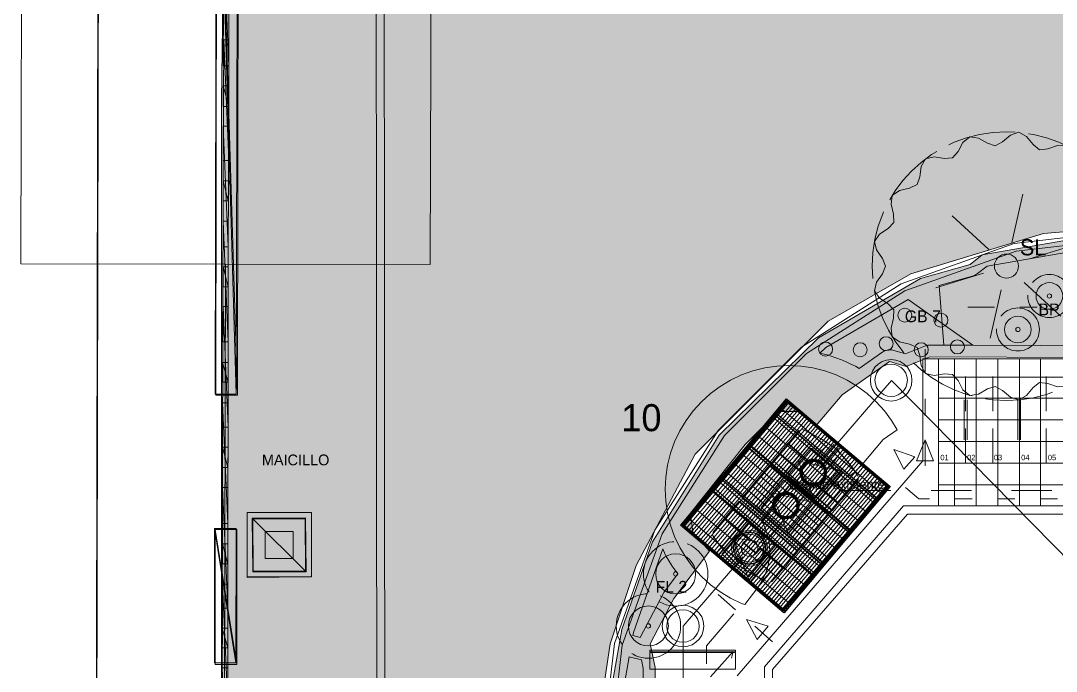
# Model space of a CAD drawing. Header units: metres. Extents: x 1 to 213, y 1 to 147.
# Drawn here: x 48.26 to 67.53, y 102.01 to 114.11 of the extents above; entities that cross this region are included whole.
import ezdxf

# ---------------------------------------------------------------- set-up
doc = ezdxf.new("R2010")
doc.units = ezdxf.units.M
doc.linetypes.add('DASHED', pattern=[1.524, 1.27, -0.254])
doc.layers.get('0').update_dxf_attribs({"lineweight": 0, "plot": 0})
for name, color, linetype, lineweight, plot in [('00-BASE-ARQUITECTURA', 8, 'Continuous', 0, False), ('00-BASE-MAICILLO-EXISTENTE', 33, 'Continuous', 0, False), ('00-BASE-TEXTO', 8, 'Continuous', 0, False), ('PJ-ARBOLES', 94, 'Continuous', 0, False), ('PJ-ARBUSTOS', 82, 'Continuous', 0, False), ('PJ-COPA-ADULTA', 8, 'DASHED', 0, False), ('PJ-CUBRESUELOS', 150, 'Continuous', 0, False), ('PJ-ETIQUETAS', 7, 'Continuous', 0, False), ('PJ-GRAVILLA', 42, 'Continuous', 0, False), ('PJ-LIMITE-JARDIN', 7, 'Continuous', 0, False), ('PJ-MASAS', 92, 'Continuous', 0, False), ('PJ-MASAS-RELLENO', 92, 'Continuous', 0, False), ('PJ-PROTEGIDO', 30, 'DASHED', 0, False), ('PJ-RIEGO-SECTORES', 5, 'Continuous', 0, False)]:
    doc.layers.add(name, color=color, linetype=linetype, lineweight=lineweight, plot=plot)

# ---------------------------------------------------------------- blocks, each defined once
blk = doc.blocks.new('PJ_SL')
for p, q in [((0.1, 0.439), (0.305, 1.341)), ((-0.33, 0.306), (-1.009, 0.934)), ((0.43, 0.133), (1.314, 0.406)), ((-0.43, -0.133), (-1.314, -0.406)), ((0.33, -0.306), (1.009, -0.934)), ((-0.1, -0.439), (-0.305, -1.341))]:
    blk.add_line(p, q)
blk.add_lwpolyline([(2.5, 0), (2.433, 0.15), (2.295, 0.284), (2.212, 0.413), (2.243, 0.564), (2.323, 0.739), (2.331, 0.903), (2.214, 1.019), (2.037, 1.094), (1.913, 1.184), (1.887, 1.336), (1.899, 1.528), (1.848, 1.684), (1.697, 1.75), (1.505, 1.756), (1.356, 1.796), (1.277, 1.928), (1.219, 2.111), (1.114, 2.238), (0.95, 2.245), (0.769, 2.181), (0.616, 2.164), (0.495, 2.259), (0.374, 2.409), (0.231, 2.489), (0.075, 2.436), (-0.071, 2.311), (-0.208, 2.24), (-0.355, 2.285), (-0.521, 2.381), (-0.684, 2.405), (-0.81, 2.299), (-0.901, 2.13), (-1.003, 2.014), (-1.156, 2.003), (-1.346, 2.032), (-1.507, 1.995), (-1.586, 1.851), (-1.61, 1.66), (-1.663, 1.516), (-1.802, 1.45), (-1.989, 1.408), (-2.126, 1.316), (-2.147, 1.153), (-2.101, 0.967), (-2.098, 0.813), (-2.204, 0.701), (-2.364, 0.595), (-2.457, 0.459), (-2.419, 0.3), (-2.308, 0.142), (-2.25, 0), (-2.308, -0.142), (-2.419, -0.3), (-2.457, -0.459), (-2.364, -0.595), (-2.204, -0.701), (-2.098, -0.813), (-2.101, -0.967), (-2.147, -1.153), (-2.126, -1.316), (-1.989, -1.408), (-1.802, -1.45), (-1.663, -1.516), (-1.61, -1.66), (-1.586, -1.851), (-1.507, -1.995), (-1.346, -2.032), (-1.156, -2.003), (-1.003, -2.014), (-0.901, -2.13), (-0.81, -2.299), (-0.684, -2.405), (-0.521, -2.381), (-0.355, -2.285), (-0.208, -2.24), (-0.071, -2.311), (0.075, -2.436), (0.231, -2.489), (0.374, -2.409), (0.495, -2.259), (0.616, -2.164), (0.769, -2.181), (0.95, -2.245), (1.114, -2.238), (1.219, -2.111), (1.277, -1.928), (1.356, -1.796), (1.505, -1.756), (1.697, -1.75), (1.848, -1.684), (1.899, -1.528), (1.887, -1.336), (1.913, -1.184), (2.037, -1.094), (2.214, -1.019), (2.331, -0.903), (2.323, -0.739), (2.243, -0.564), (2.212, -0.413), (2.295, -0.284), (2.433, -0.15), (2.5, 0)], close=True)
blk.add_circle((0, 0), 0.225)
for tag, p, height in [('CODIGO', (0.15, 0.15), 0.2), ('ESPECIE', (0.15, -0.1), 0.15), ('ZONA', (0.15, -0.3), 0.15)]:
    blk.add_attdef(tag, p, '', height=height)
blk = doc.blocks.new('PJ_FL')
for radius in [0.372, 0.04]:
    blk.add_circle((0, 0), radius)
for tag, p, height in [('CODIGO', (0.15, 0.15), 0.2), ('ESPECIE', (0.15, -0.1), 0.15), ('ZONA', (0.15, -0.3), 0.15)]:
    blk.add_attdef(tag, p, '', height=height)
blk = doc.blocks.new('PJ_GB')
blk.add_circle((0, 0), 0.13)
for tag, p, height in [('CODIGO', (0.15, 0.15), 0.2), ('ESPECIE', (0.15, -0.1), 0.15), ('ZONA', (0.15, -0.3), 0.15)]:
    blk.add_attdef(tag, p, '', height=height)
blk = doc.blocks.new('PJ_BP')
for radius in [0.248, 0.04]:
    blk.add_circle((0, 0), radius)
for tag, p, height in [('CODIGO', (0.15, 0.15), 0.2), ('ESPECIE', (0.15, -0.1), 0.15), ('ZONA', (0.15, -0.3), 0.15)]:
    blk.add_attdef(tag, p, '', height=height)

msp = doc.modelspace()

# ---------------------------------------------------------------- hatches: boundary and pattern name
at = {"layer": '00-BASE-MAICILLO-EXISTENTE'}
h = msp.add_hatch(dxfattribs=at)
h.set_pattern_fill('AR-SAND', scale=0.02)
h.paths.add_polyline_path([(52.211, 142.478), (53.049, 142.346), (60.193, 142.434), (60.59, 142.302), (66.719, 142.39), (76.156, 142.258), (76.2, 140.273), (75.935, 139.876), (74.216, 138.862), (73.466, 139.7), (73.157, 139.788), (72.628, 139.7), (71.217, 138.862), (70.776, 139.524), (70.247, 139.832), (69.718, 139.7), (68.351, 138.862), (67.91, 139.524), (67.381, 139.832), (66.763, 139.656), (65.484, 138.862), (65.264, 138.95), (64.691, 139.788), (64.161, 139.788), (63.765, 139.568), (62.618, 138.862), (62.265, 138.421), (62.309, 134.893), (62.706, 134.32), (80.301, 134.32), (82.109, 134.188), (82.506, 134.32), (82.77, 134.673), (82.462, 135.511), (82.594, 135.687), (85.152, 135.643), (86.034, 133.438), (86.519, 132.733), (87.577, 130.175), (98.469, 106.627), (96.705, 105.789), (96.308, 105.745), (95.956, 105.436), (93.31, 104.202), (92.913, 104.554), (92.781, 105.04), (91.943, 106.274), (90.708, 107.641), (89.032, 108.92), (87.489, 109.67), (87.709, 109.714), (87.974, 110.067), (87.974, 110.419), (87.621, 110.816), (87.092, 110.816), (86.827, 110.596), (86.739, 110.155), (86.96, 109.758), (86.651, 109.934), (84.578, 110.287), (71.746, 110.199), (69.894, 110.375), (67.292, 110.155), (64.823, 109.405), (63.279, 108.523), (60.81, 106.054), (59.708, 103.981), (59.223, 102.526), (59.002, 101.027), (59.002, 98.69), (58.87, 98.513), (52.123, 98.425), (51.991, 98.778), (51.991, 112.624), (52.123, 122.37), (52.079, 142.213), (52.211, 142.478)])
at = {"layer": 'PJ-GRAVILLA'}
h = msp.add_hatch(dxfattribs=at)
h.set_pattern_fill('GRAVEL', scale=0.03)
h.paths.add_polyline_path([(68.439, 110.155), (75.318, 110.155), (75.362, 107.906), (75.186, 107.818), (65.176, 107.862), (64.735, 107.685), (64.426, 107.774), (63.544, 107.156), (63.059, 106.583), (62.75, 106.848), (62.353, 106.848), (61.736, 106.23), (60.722, 104.951), (60.766, 104.599), (61.075, 104.246), (60.413, 103.364), (59.972, 102.526), (60.06, 102.085), (59.972, 90.576), (60.413, 89.165), (59.575, 89.076), (59.355, 89.253), (59.267, 89.87), (59.134, 90.046), (59.134, 101.027), (59.443, 102.791), (60.016, 104.422), (61.251, 106.407), (63.103, 108.215), (64.999, 109.317), (65.925, 109.582), (66.146, 109.758), (68.439, 110.155)])
at = {"layer": 'PJ-MASAS-RELLENO'}
for points in [[(65.986, 109.37), (66.006, 109.377), (66.026, 109.386), (66.045, 109.397), (66.063, 109.41), (66.239, 109.551), (68.458, 109.935), (68.898, 109.935), (69.047, 108.065), (65.435, 108.081), (65.346, 109.187), (65.986, 109.37)], [(64.773, 108.931), (65.977, 108.078), (65.177, 108.082), (65.155, 108.081), (65.135, 108.078), (65.114, 108.073), (65.094, 108.066), (64.723, 107.918), (64.486, 107.985), (64.465, 107.99), (64.444, 107.993), (64.422, 107.994), (64.4, 107.992), (64.379, 107.988), (64.358, 107.983), (64.338, 107.975), (64.318, 107.965), (64.3, 107.954), (63.858, 107.644), (63.788, 107.686), (63.762, 107.7), (63.558, 107.796), (63.531, 107.807), (63.319, 107.883), (63.291, 107.892), (63.129, 107.932), (63.237, 108.038), (64.773, 108.931)], [(60.227, 103.481), (60.218, 103.466), (59.786, 102.644), (59.647, 102.677), (59.657, 102.735), (60.203, 104.289), (60.25, 104.188), (60.264, 104.162), (60.38, 103.968), (60.397, 103.943), (60.484, 103.825), (60.237, 103.496), (60.227, 103.481)], [(59.84, 102.064), (59.812, 98.4), (59.354, 98.4), (59.354, 101.008), (59.577, 102.283), (59.808, 102.227), (59.84, 102.064)]]:
    msp.add_hatch(color=7, dxfattribs=at).paths.add_polyline_path(points)

# ---------------------------------------------------------------- linework, layer by layer
at = {"layer": '00-BASE-ARQUITECTURA'}
for points in [[(49.548, 44.672), (49.749, 142.176)], [(49.558, 44.651), (49.759, 142.145)], [(54.892, 90.382), (54.86, 134.387), (62.322, 134.387), (62.311, 138.663)], [(55.04, 90.382), (55.009, 134.239), (62.48, 134.239), (62.459, 138.578)], [(51.876, 107.167), (52.268, 107.167), (51.897, 119.666), (51.876, 107.167)], [(51.887, 107.146), (52.289, 107.146), (51.908, 119.645), (51.887, 107.146)], [(52.268, 107.167), (51.897, 119.666), (52.299, 119.666), (52.268, 107.167)], [(52.289, 107.146), (51.908, 119.645), (52.31, 119.645), (52.289, 107.146)], [(52.088, 117.2), (55.898, 117.2), (55.876, 109.58), (48.256, 109.59), (48.278, 117.21), (52.088, 117.2)], [(52.035, 115.517), (52.13, 113.273), (52.024, 113.273), (52.035, 115.517)], [(52.13, 115.517), (52.035, 115.517), (52.13, 113.273), (52.13, 115.517)], [(52.024, 111.517), (52.13, 111.517), (52.035, 113.76), (52.024, 111.517)], [(52.13, 111.517), (52.035, 113.76), (52.13, 113.76), (52.13, 111.517)], [(52.13, 112.903), (52.024, 112.903), (52.13, 112.522), (52.13, 112.903)], [(52.024, 112.903), (52.13, 112.522), (52.024, 112.522), (52.024, 112.903)], [(52.13, 112.152), (52.024, 112.152), (52.119, 109.908), (52.13, 112.152)], [(52.024, 112.152), (52.119, 109.908), (52.024, 109.908), (52.024, 112.152)], [(52.024, 110.765), (52.119, 110.765), (52.024, 111.136), (52.024, 110.765)], [(52.119, 110.765), (52.024, 111.136), (52.13, 111.136), (52.119, 110.765)], [(52.014, 108.14), (52.119, 108.14), (52.024, 110.384), (52.014, 108.14)], [(52.119, 108.14), (52.024, 110.384), (52.119, 110.384), (52.119, 108.14)], [(69.037, 110.236), (66.745, 109.972), (64.641, 109.22), (62.785, 108.04), (61.237, 106.492), (60.057, 104.636), (59.305, 102.532), (59.041, 100.24)], [(69.037, 110.088), (66.779, 109.828), (64.706, 109.087), (62.878, 107.924), (61.352, 106.399), (60.19, 104.571), (59.449, 102.498), (59.189, 100.24)], [(65.338, 105.886), (65.338, 107.823), (75.339, 107.823), (75.339, 110.088), (83.954, 110.088)], [(52.066, 109.58), (51.982, 71.48), (51.929, 46.27), (51.918, 46.27)], [(52.119, 109.537), (52.024, 109.537), (52.119, 109.167), (52.119, 109.537)], [(52.024, 109.537), (52.119, 109.167), (52.024, 109.167), (52.024, 109.537)], [(52.024, 108.797), (52.119, 106.553), (52.014, 106.553), (52.024, 108.797)], [(52.119, 108.797), (52.024, 108.797), (52.119, 106.553), (52.119, 108.797)], [(66.375, 108.786), (65.878, 108.786)], [(67.169, 108.786), (66.851, 108.786)], [(65.084, 108.003), (65.084, 107.558)], [(52.014, 107.389), (52.119, 107.389), (52.014, 107.759), (52.014, 107.389)], [(52.119, 107.389), (52.014, 107.759), (52.119, 107.759), (52.119, 107.389)], [(61.591, 101.928), (65.042, 105.929), (65.042, 107.823), (69.836, 107.823), (81.837, 107.823), (89.775, 107.823), (92.876, 103.992)], [(64.841, 107.426), (64.83, 107.515), (64.801, 107.596), (64.756, 107.668), (64.696, 107.727), (64.624, 107.773), (64.543, 107.802), (64.454, 107.812), (64.366, 107.802), (64.284, 107.773), (64.213, 107.727), (64.153, 107.668), (64.107, 107.596), (64.078, 107.515), (64.068, 107.426), (64.078, 107.337), (64.107, 107.256), (64.153, 107.184), (64.213, 107.125), (64.284, 107.079), (64.366, 107.05), (64.454, 107.04), (64.543, 107.05), (64.624, 107.079), (64.696, 107.125), (64.756, 107.184), (64.801, 107.256), (64.83, 107.337), (64.841, 107.426)], [(64.756, 107.426), (64.748, 107.495), (64.725, 107.559), (64.69, 107.615), (64.643, 107.661), (64.587, 107.697), (64.523, 107.72), (64.454, 107.728), (64.385, 107.72), (64.322, 107.697), (64.266, 107.661), (64.219, 107.615), (64.183, 107.559), (64.161, 107.495), (64.153, 107.426), (64.161, 107.357), (64.183, 107.293), (64.219, 107.237), (64.266, 107.191), (64.322, 107.155), (64.385, 107.132), (64.454, 107.124), (64.523, 107.132), (64.587, 107.155), (64.643, 107.191), (64.69, 107.237), (64.725, 107.293), (64.748, 107.357), (64.756, 107.426)], [(65.634, 105.092), (65.634, 107.823)], [(66.036, 105.092), (66.036, 107.823)], [(66.439, 105.092), (66.439, 107.823)], [(66.841, 105.092), (66.841, 107.823)], [(67.232, 105.092), (67.232, 107.823)], [(64.46, 107.421), (63.264, 106.034)], [(71.593, 100.171), (64.46, 107.421)], [(65.338, 106.849), (65.338, 107.484)], [(90.442, 107.484), (65.338, 107.484)], [(65.835, 106.849), (65.835, 107.495)], [(66.343, 106.849), (66.343, 107.495)], [(66.841, 106.849), (66.841, 107.495)], [(67.338, 106.849), (67.338, 107.495)], [(52.014, 104.764), (52.109, 104.764), (52.014, 107.008), (52.014, 104.764)], [(52.109, 104.764), (52.014, 107.008), (52.119, 107.008), (52.109, 104.764)], [(60.597, 104.701), (62.555, 107.019)], [(60.639, 104.669), (62.597, 106.976)], [(65.084, 107.082), (65.084, 106.765)], [(90.442, 107.093), (65.338, 107.093)], [(65.814, 107.061), (65.814, 106.32)], [(65.867, 106.32), (65.867, 107.061)], [(66.809, 107.061), (66.809, 106.32)], [(66.862, 106.32), (66.862, 107.061)], [(60.681, 104.627), (62.639, 106.945)], [(60.724, 104.595), (62.682, 106.902)], [(60.766, 104.563), (62.724, 106.87)], [(60.808, 104.521), (62.766, 106.839)], [(60.851, 104.489), (62.809, 106.796)], [(60.893, 104.447), (62.851, 106.765)], [(64.29, 105.304), (62.396, 106.913)], [(60.935, 104.415), (62.893, 106.722)], [(60.978, 104.383), (62.936, 106.691)], [(61.02, 104.341), (62.978, 106.659)], [(61.062, 104.309), (63.02, 106.616)], [(61.105, 104.278), (63.063, 106.585)], [(64.004, 104.965), (62.099, 106.574)], [(64.142, 105.135), (62.248, 106.743)], [(90.442, 106.691), (65.338, 106.691)], [(61.147, 104.235), (63.105, 106.553)], [(61.189, 104.203), (63.147, 106.511)], [(61.232, 104.161), (63.19, 106.479)], [(61.274, 104.129), (63.232, 106.437)], [(61.316, 104.098), (63.274, 106.405)], [(61.359, 104.055), (63.317, 106.373)], [(63.856, 104.796), (61.962, 106.405)], [(63.179, 106.13), (62.967, 105.876), (62.533, 106.246), (62.745, 106.5)], [(63.352, 106.204), (63.276, 106.255), (63.2, 106.303), (63.121, 106.35), (63.042, 106.395), (62.962, 106.438), (62.88, 106.478), (62.797, 106.516)], [(63.399, 106.17), (63.317, 106.227), (63.234, 106.282), (63.15, 106.334), (63.064, 106.383), (62.976, 106.43), (62.887, 106.474), (62.797, 106.516)], [(65.338, 105.886), (65.338, 106.532)], [(65.835, 105.886), (65.835, 106.532)], [(66.343, 105.886), (66.343, 106.532)], [(66.841, 105.886), (66.841, 106.532)], [(67.338, 105.886), (67.338, 106.532)], [(52.119, 106.183), (52.014, 106.183), (52.109, 105.802), (52.119, 106.183)], [(52.014, 106.183), (52.109, 105.802), (52.014, 105.802), (52.014, 106.183)], [(61.401, 104.024), (63.359, 106.331)], [(61.443, 103.981), (63.401, 106.299)], [(61.486, 103.949), (63.444, 106.257)], [(61.528, 103.918), (63.486, 106.225)], [(61.57, 103.875), (63.528, 106.193)], [(63.719, 104.627), (61.814, 106.235)], [(63.846, 105.579), (63.634, 105.325), (63.475, 105.145), (63.359, 104.997), (62.258, 105.929), (62.375, 106.066), (62.533, 106.257)], [(62.533, 106.257), (62.967, 105.886), (63.179, 106.14)], [(63.253, 106.214), (62.967, 105.876)], [(62.967, 105.886), (62.967, 105.886), (63.253, 106.214)], [(63.063, 105.854), (63.391, 106.235)], [(65.084, 106.32), (64.925, 105.929), (65.243, 105.929), (65.084, 106.32)], [(65.084, 106.288), (65.084, 105.833)], [(90.442, 106.288), (65.338, 106.288)], [(61.613, 103.844), (63.571, 106.151)], [(61.666, 103.812), (63.613, 106.119)], [(63.571, 104.457), (61.676, 106.056)], [(61.708, 103.77), (63.655, 106.077)], [(61.75, 103.738), (63.698, 106.045)], [(61.793, 103.695), (63.74, 106.013)], [(62.015, 105.643), (62.449, 105.272), (62.819, 105.706), (62.385, 106.066), (62.258, 105.929), (62.205, 105.854), (62.015, 105.643)], [(62.819, 105.706), (62.819, 105.706), (62.375, 106.066)], [(63.147, 105.791), (63.475, 106.172)], [(63.19, 105.696), (63.475, 106.024)], [(63.2, 105.696), (63.475, 106.024)], [(63.843, 105.64), (63.787, 105.722), (63.729, 105.802), (63.668, 105.881), (63.605, 105.957), (63.539, 106.032), (63.472, 106.105), (63.402, 106.175)], [(63.843, 105.64), (63.791, 105.716), (63.738, 105.79), (63.682, 105.863), (63.624, 105.935), (63.564, 106.004), (63.502, 106.072), (63.439, 106.139)], [(64.502, 106.14), (64.692, 105.77), (64.893, 106.003), (64.502, 106.14)], [(63.433, 104.288), (61.528, 105.886)], [(62.777, 104.32), (62.957, 104.532), (63.115, 104.711), (63.295, 104.934), (62.195, 105.854), (62.015, 105.643), (61.867, 105.463), (61.676, 105.241), (62.777, 104.32)], [(61.835, 103.664), (63.782, 105.971)], [(61.877, 103.632), (63.825, 105.939)], [(61.92, 103.59), (63.867, 105.907)], [(61.962, 103.558), (63.909, 105.865)], [(62.004, 103.516), (63.952, 105.833)], [(62.205, 105.854), (63.295, 104.934)], [(62.258, 105.929), (63.359, 105.008), (63.295, 104.934), (63.115, 104.711), (62.671, 105.082), (63.041, 105.516), (63.475, 105.145), (63.359, 105.008)], [(63.041, 105.177), (62.724, 105.929), (63.528, 105.738)], [(62.844, 105.522), (62.892, 105.49), (62.944, 105.47), (62.998, 105.463), (63.052, 105.468), (63.104, 105.484), (63.152, 105.512), (63.194, 105.551), (63.226, 105.599), (63.246, 105.651), (63.253, 105.705), (63.248, 105.759), (63.232, 105.812), (63.204, 105.86), (63.165, 105.902), (63.117, 105.933), (63.065, 105.953), (63.011, 105.96), (62.956, 105.956), (62.904, 105.939), (62.856, 105.911), (62.814, 105.872), (62.783, 105.824), (62.763, 105.772), (62.756, 105.718), (62.76, 105.664), (62.777, 105.611), (62.804, 105.563), (62.844, 105.522)], [(62.844, 105.522), (62.892, 105.49), (62.944, 105.47), (62.998, 105.463), (63.052, 105.468), (63.104, 105.484), (63.152, 105.512), (63.194, 105.551), (63.226, 105.599), (63.246, 105.651), (63.253, 105.705), (63.248, 105.759), (63.232, 105.812), (63.204, 105.86), (63.165, 105.902), (63.117, 105.933), (63.065, 105.953), (63.011, 105.96), (62.956, 105.956), (62.904, 105.939), (62.856, 105.911), (62.814, 105.872), (62.783, 105.824), (62.763, 105.772), (62.756, 105.718), (62.76, 105.664), (62.777, 105.611), (62.804, 105.563), (62.844, 105.522)], [(62.851, 105.53), (62.896, 105.499), (62.946, 105.481), (62.998, 105.474), (63.05, 105.478), (63.1, 105.494), (63.146, 105.52), (63.186, 105.558), (63.217, 105.604), (63.235, 105.654), (63.242, 105.705), (63.238, 105.757), (63.222, 105.807), (63.196, 105.853), (63.158, 105.893), (63.112, 105.924), (63.062, 105.943), (63.01, 105.95), (62.958, 105.945), (62.908, 105.93), (62.862, 105.903), (62.822, 105.865), (62.792, 105.819), (62.773, 105.77), (62.766, 105.718), (62.771, 105.666), (62.786, 105.616), (62.813, 105.57), (62.851, 105.53)], [(62.851, 105.53), (62.896, 105.499), (62.946, 105.481), (62.998, 105.474), (63.05, 105.478), (63.1, 105.494), (63.146, 105.52), (63.186, 105.558), (63.217, 105.604), (63.235, 105.654), (63.242, 105.705), (63.238, 105.757), (63.222, 105.807), (63.196, 105.853), (63.158, 105.893), (63.112, 105.924), (63.062, 105.943), (63.01, 105.95), (62.958, 105.945), (62.908, 105.93), (62.862, 105.903), (62.822, 105.865), (62.792, 105.819), (62.773, 105.77), (62.766, 105.718), (62.771, 105.666), (62.786, 105.616), (62.813, 105.57), (62.851, 105.53)], [(62.857, 105.538), (62.901, 105.509), (62.949, 105.491), (62.998, 105.484), (63.048, 105.488), (63.096, 105.503), (63.14, 105.529), (63.178, 105.565), (63.207, 105.608), (63.225, 105.656), (63.232, 105.706), (63.228, 105.755), (63.213, 105.803), (63.187, 105.847), (63.151, 105.885), (63.107, 105.914), (63.06, 105.932), (63.01, 105.939), (62.961, 105.935), (62.913, 105.92), (62.869, 105.894), (62.83, 105.858), (62.801, 105.815), (62.784, 105.767), (62.777, 105.717), (62.781, 105.668), (62.796, 105.62), (62.822, 105.576), (62.857, 105.538)], [(62.864, 105.546), (62.906, 105.518), (62.951, 105.501), (62.999, 105.495), (63.046, 105.499), (63.092, 105.513), (63.134, 105.537), (63.17, 105.572), (63.198, 105.613), (63.215, 105.659), (63.221, 105.706), (63.217, 105.753), (63.203, 105.799), (63.179, 105.841), (63.144, 105.877), (63.103, 105.905), (63.057, 105.922), (63.01, 105.928), (62.963, 105.924), (62.917, 105.91), (62.875, 105.886), (62.839, 105.852), (62.811, 105.81), (62.794, 105.764), (62.787, 105.717), (62.791, 105.67), (62.806, 105.624), (62.83, 105.582), (62.864, 105.546)], [(62.871, 105.554), (62.911, 105.528), (62.954, 105.511), (62.999, 105.505), (63.044, 105.509), (63.087, 105.523), (63.127, 105.546), (63.162, 105.578), (63.188, 105.618), (63.205, 105.661), (63.211, 105.706), (63.207, 105.751), (63.193, 105.795), (63.17, 105.835), (63.137, 105.869), (63.098, 105.896), (63.055, 105.912), (63.01, 105.918), (62.965, 105.914), (62.921, 105.901), (62.881, 105.877), (62.847, 105.845), (62.82, 105.805), (62.804, 105.762), (62.798, 105.717), (62.802, 105.672), (62.815, 105.629), (62.839, 105.589), (62.871, 105.554)], [(62.871, 105.554), (62.911, 105.528), (62.954, 105.511), (62.999, 105.505), (63.044, 105.509), (63.087, 105.523), (63.127, 105.546), (63.162, 105.578), (63.188, 105.618), (63.205, 105.661), (63.211, 105.706), (63.207, 105.751), (63.193, 105.795), (63.17, 105.835), (63.137, 105.869), (63.098, 105.896), (63.055, 105.912), (63.01, 105.918), (62.965, 105.914), (62.921, 105.901), (62.881, 105.877), (62.847, 105.845), (62.82, 105.805), (62.804, 105.762), (62.798, 105.717), (62.802, 105.672), (62.815, 105.629), (62.839, 105.589), (62.871, 105.554)], [(62.871, 105.554), (62.911, 105.528), (62.954, 105.511), (62.999, 105.505), (63.044, 105.509), (63.087, 105.523), (63.127, 105.546), (63.162, 105.578), (63.188, 105.618), (63.205, 105.661), (63.211, 105.706), (63.207, 105.751), (63.193, 105.795), (63.17, 105.835), (63.137, 105.869), (63.098, 105.896), (63.055, 105.912), (63.01, 105.918), (62.965, 105.914), (62.921, 105.901), (62.881, 105.877), (62.847, 105.845), (62.82, 105.805), (62.804, 105.762), (62.798, 105.717), (62.802, 105.672), (62.815, 105.629), (62.839, 105.589), (62.871, 105.554)], [(63.401, 105.95), (63.19, 105.696), (63.623, 105.325)], [(63.444, 105.981), (63.433, 105.971), (63.422, 105.96), (63.412, 105.939), (63.2, 105.696), (63.634, 105.325)], [(90.442, 105.886), (90.442, 105.092), (65.338, 105.092), (65.338, 105.886)], [(90.442, 105.886), (65.338, 105.886)], [(63.285, 104.119), (61.39, 105.717)], [(62.015, 105.643), (61.867, 105.463), (61.687, 105.241)], [(62.015, 105.643), (62.449, 105.272), (62.459, 105.272)], [(62.047, 103.484), (63.994, 105.791)], [(62.089, 103.452), (64.036, 105.759)], [(62.131, 103.41), (64.079, 105.727)], [(62.174, 103.378), (64.121, 105.685)], [(62.216, 103.336), (64.163, 105.653)], [(62.258, 103.304), (64.206, 105.611)], [(62.449, 105.272), (62.819, 105.706), (62.459, 105.272)], [(62.819, 105.706), (62.459, 105.272)], [(63.031, 105.209), (63.031, 105.219), (62.523, 105.643), (63.031, 105.209)], [(52.014, 105.431), (52.109, 103.187), (52.003, 103.187), (52.014, 105.431)], [(52.109, 105.431), (52.014, 105.431), (52.109, 103.187), (52.109, 105.431)], [(63.137, 103.949), (61.242, 105.548)], [(61.941, 104.659), (62.301, 105.092), (61.867, 105.463)], [(61.867, 105.463), (62.301, 105.092), (61.941, 104.669)], [(62.301, 103.272), (64.248, 105.579)], [(62.343, 103.23), (64.29, 105.548)], [(62.385, 103.198), (64.333, 105.505)], [(62.428, 103.166), (64.375, 105.473)], [(63.041, 105.516), (62.671, 105.082)], [(63.041, 105.516), (62.682, 105.082), (63.041, 105.516)], [(63.475, 105.145), (63.041, 105.516)], [(63.846, 105.579), (63.623, 105.325), (63.475, 105.145)], [(65.169, 105.219), (64.968, 105.219), (64.724, 105.431)], [(90.442, 105.484), (65.338, 105.484)], [(62.999, 103.78), (61.105, 105.378)], [(61.687, 105.241), (62.777, 104.32), (62.713, 104.246), (62.597, 104.108), (62.163, 104.468), (62.523, 104.902), (62.957, 104.542), (62.777, 104.32)], [(62.544, 104.574), (62.216, 105.336), (63.02, 105.145)], [(62.336, 104.908), (62.384, 104.876), (62.436, 104.856), (62.49, 104.849), (62.544, 104.854), (62.596, 104.87), (62.644, 104.898), (62.686, 104.937), (62.718, 104.985), (62.738, 105.037), (62.745, 105.091), (62.74, 105.146), (62.724, 105.198), (62.696, 105.246), (62.657, 105.288), (62.609, 105.32), (62.557, 105.339), (62.503, 105.346), (62.448, 105.342), (62.396, 105.325), (62.348, 105.298), (62.306, 105.258), (62.275, 105.21), (62.255, 105.158), (62.248, 105.104), (62.252, 105.05), (62.269, 104.998), (62.296, 104.95), (62.336, 104.908)], [(62.336, 104.908), (62.384, 104.876), (62.436, 104.856), (62.49, 104.849), (62.544, 104.854), (62.596, 104.87), (62.644, 104.898), (62.686, 104.937), (62.718, 104.985), (62.738, 105.037), (62.745, 105.091), (62.74, 105.146), (62.724, 105.198), (62.696, 105.246), (62.657, 105.288), (62.609, 105.32), (62.557, 105.339), (62.503, 105.346), (62.448, 105.342), (62.396, 105.325), (62.348, 105.298), (62.306, 105.258), (62.275, 105.21), (62.255, 105.158), (62.248, 105.104), (62.252, 105.05), (62.269, 104.998), (62.296, 104.95), (62.336, 104.908)], [(62.343, 104.916), (62.388, 104.885), (62.438, 104.867), (62.49, 104.86), (62.542, 104.864), (62.592, 104.88), (62.638, 104.906), (62.678, 104.944), (62.709, 104.99), (62.727, 105.04), (62.734, 105.092), (62.73, 105.144), (62.714, 105.194), (62.688, 105.24), (62.65, 105.28), (62.604, 105.31), (62.554, 105.329), (62.502, 105.336), (62.45, 105.331), (62.4, 105.316), (62.354, 105.289), (62.314, 105.251), (62.284, 105.206), (62.265, 105.156), (62.258, 105.104), (62.263, 105.052), (62.278, 105.002), (62.305, 104.956), (62.343, 104.916)], [(62.343, 104.916), (62.388, 104.885), (62.438, 104.867), (62.49, 104.86), (62.542, 104.864), (62.592, 104.88), (62.638, 104.906), (62.678, 104.944), (62.709, 104.99), (62.727, 105.04), (62.734, 105.092), (62.73, 105.144), (62.714, 105.194), (62.688, 105.24), (62.65, 105.28), (62.604, 105.31), (62.554, 105.329), (62.502, 105.336), (62.45, 105.331), (62.4, 105.316), (62.354, 105.289), (62.314, 105.251), (62.284, 105.206), (62.265, 105.156), (62.258, 105.104), (62.263, 105.052), (62.278, 105.002), (62.305, 104.956), (62.343, 104.916)], [(62.349, 104.924), (62.393, 104.895), (62.441, 104.877), (62.49, 104.87), (62.54, 104.874), (62.588, 104.889), (62.632, 104.915), (62.67, 104.951), (62.699, 104.995), (62.717, 105.042), (62.724, 105.092), (62.72, 105.142), (62.705, 105.189), (62.679, 105.233), (62.643, 105.272), (62.599, 105.301), (62.552, 105.318), (62.502, 105.325), (62.453, 105.321), (62.405, 105.306), (62.361, 105.281), (62.322, 105.245), (62.293, 105.201), (62.276, 105.153), (62.269, 105.104), (62.273, 105.054), (62.288, 105.006), (62.314, 104.962), (62.349, 104.924)], [(62.356, 104.932), (62.398, 104.904), (62.443, 104.887), (62.491, 104.881), (62.538, 104.885), (62.584, 104.899), (62.626, 104.923), (62.662, 104.958), (62.69, 104.999), (62.707, 105.045), (62.713, 105.092), (62.709, 105.14), (62.695, 105.185), (62.671, 105.227), (62.636, 105.263), (62.595, 105.291), (62.549, 105.308), (62.502, 105.315), (62.455, 105.311), (62.409, 105.296), (62.367, 105.272), (62.331, 105.238), (62.303, 105.196), (62.286, 105.151), (62.279, 105.103), (62.283, 105.056), (62.298, 105.01), (62.322, 104.968), (62.356, 104.932)], [(62.363, 104.94), (62.403, 104.914), (62.446, 104.898), (62.491, 104.891), (62.536, 104.895), (62.579, 104.909), (62.619, 104.932), (62.654, 104.965), (62.68, 105.004), (62.697, 105.047), (62.703, 105.092), (62.699, 105.137), (62.685, 105.181), (62.662, 105.221), (62.629, 105.255), (62.59, 105.282), (62.547, 105.298), (62.502, 105.304), (62.457, 105.3), (62.413, 105.287), (62.373, 105.264), (62.339, 105.231), (62.312, 105.191), (62.296, 105.148), (62.29, 105.103), (62.294, 105.058), (62.307, 105.015), (62.331, 104.975), (62.363, 104.94)], [(62.363, 104.94), (62.403, 104.914), (62.446, 104.898), (62.491, 104.891), (62.536, 104.895), (62.579, 104.909), (62.619, 104.932), (62.654, 104.965), (62.68, 105.004), (62.697, 105.047), (62.703, 105.092), (62.699, 105.137), (62.685, 105.181), (62.662, 105.221), (62.629, 105.255), (62.59, 105.282), (62.547, 105.298), (62.502, 105.304), (62.457, 105.3), (62.413, 105.287), (62.373, 105.264), (62.339, 105.231), (62.312, 105.191), (62.296, 105.148), (62.29, 105.103), (62.294, 105.058), (62.307, 105.015), (62.331, 104.975), (62.363, 104.94)], [(62.363, 104.94), (62.403, 104.914), (62.446, 104.898), (62.491, 104.891), (62.536, 104.895), (62.579, 104.909), (62.619, 104.932), (62.654, 104.965), (62.68, 105.004), (62.697, 105.047), (62.703, 105.092), (62.699, 105.137), (62.685, 105.181), (62.662, 105.221), (62.629, 105.255), (62.59, 105.282), (62.547, 105.298), (62.502, 105.304), (62.457, 105.3), (62.413, 105.287), (62.373, 105.264), (62.339, 105.231), (62.312, 105.191), (62.296, 105.148), (62.29, 105.103), (62.294, 105.058), (62.307, 105.015), (62.331, 104.975), (62.363, 104.94)], [(63.01, 104.786), (63.518, 105.378)], [(63.01, 104.786), (63.518, 105.378)], [(63.518, 105.378), (64.449, 105.378)], [(63.518, 105.378), (64.449, 105.378)], [(65.2, 105.378), (65.952, 105.378)], [(65.2, 105.378), (65.952, 105.378)], [(65.962, 105.219), (65.645, 105.219)], [(66.756, 105.219), (66.439, 105.219)], [(66.693, 105.378), (67.444, 105.378)], [(66.693, 105.378), (67.444, 105.378)], [(67.55, 105.219), (67.232, 105.219)], [(62.713, 103.441), (60.808, 105.04)], [(62.851, 103.611), (60.956, 105.209)], [(62.449, 103.918), (62.597, 104.108), (62.724, 104.246), (61.623, 105.177), (61.496, 105.029), (61.348, 104.849), (61.136, 104.595)], [(61.623, 105.167), (61.507, 105.029), (61.348, 104.849)], [(61.496, 105.029), (61.941, 104.669), (61.941, 104.659)], [(61.507, 105.029), (61.941, 104.659)], [(61.623, 105.167), (62.713, 104.246)], [(61.941, 104.659), (62.301, 105.092)], [(62.301, 105.092), (62.301, 105.092), (61.941, 104.659)], [(62.099, 92.064), (62.099, 102.097), (64.682, 105.092), (90.389, 105.092), (92.389, 103.812), (94.051, 100.277)], [(62.682, 105.082), (63.115, 104.711)], [(53.559, 103.875), (52.574, 104.849)], [(62.565, 103.272), (60.671, 104.87)], [(62.226, 103.674), (62.449, 103.928), (62.004, 104.299), (61.941, 104.214), (61.824, 104.309), (61.718, 104.394), (61.793, 104.479), (61.348, 104.849), (61.136, 104.595)], [(62.449, 103.918), (62.015, 104.288), (61.941, 104.203), (61.824, 104.299), (61.708, 104.394), (61.782, 104.479), (61.348, 104.849)], [(62.512, 104.479), (61.888, 105.008), (62.512, 104.479)], [(62.163, 104.468), (62.523, 104.902)], [(62.957, 104.532), (62.523, 104.902), (62.163, 104.468)], [(62.523, 104.902), (62.523, 104.902), (62.163, 104.468)], [(62.248, 92.064), (62.248, 102.044), (64.756, 104.934), (90.336, 104.934), (92.273, 103.706), (93.913, 100.214)], [(51.865, 102.171), (52.257, 102.171), (51.865, 104.669), (51.865, 102.171)], [(52.257, 102.171), (51.865, 104.669), (52.268, 104.669), (52.257, 102.171)], [(51.876, 102.14), (52.278, 102.14), (51.876, 104.648), (51.876, 102.14)], [(52.278, 102.14), (51.876, 104.648), (52.278, 104.648), (52.278, 102.14)], [(61.128, 104.545), (61.18, 104.469), (61.233, 104.395), (61.289, 104.323), (61.347, 104.252), (61.406, 104.182), (61.468, 104.114), (61.531, 104.048)], [(61.128, 104.545), (61.184, 104.463), (61.243, 104.383), (61.304, 104.304), (61.367, 104.228), (61.432, 104.153), (61.5, 104.08), (61.569, 104.009)], [(61.604, 104.049), (61.668, 104.007), (61.738, 103.981), (61.81, 103.971), (61.883, 103.977), (61.953, 103.999), (62.018, 104.036), (62.074, 104.089), (62.116, 104.153), (62.142, 104.223), (62.152, 104.295), (62.146, 104.368), (62.124, 104.438), (62.087, 104.503), (62.034, 104.559), (61.97, 104.601), (61.9, 104.627), (61.828, 104.637), (61.755, 104.631), (61.685, 104.609), (61.62, 104.572), (61.564, 104.519), (61.522, 104.455), (61.496, 104.385), (61.486, 104.313), (61.492, 104.24), (61.514, 104.17), (61.551, 104.105), (61.604, 104.049)], [(61.814, 103.706), (61.507, 104.5), (62.353, 104.352)], [(61.85, 104.604), (61.808, 104.605), (61.766, 104.601), (61.726, 104.591), (61.687, 104.575), (61.651, 104.555), (61.618, 104.529), (61.589, 104.499), (61.564, 104.464), (61.544, 104.428), (61.529, 104.389), (61.521, 104.348), (61.517, 104.307), (61.52, 104.265), (61.528, 104.223)], [(61.855, 104.593), (61.814, 104.595), (61.772, 104.591), (61.732, 104.582), (61.694, 104.567), (61.659, 104.547), (61.626, 104.522), (61.597, 104.492), (61.572, 104.458), (61.553, 104.421), (61.539, 104.383), (61.531, 104.343), (61.528, 104.302), (61.531, 104.261), (61.54, 104.22)], [(61.852, 104.593), (61.811, 104.595), (61.77, 104.591), (61.731, 104.581), (61.693, 104.566), (61.658, 104.546), (61.626, 104.521), (61.597, 104.492), (61.572, 104.458), (61.553, 104.422), (61.539, 104.384), (61.531, 104.345), (61.528, 104.304), (61.531, 104.263), (61.539, 104.223)], [(61.631, 104.082), (61.687, 104.044), (61.748, 104.022), (61.811, 104.013), (61.875, 104.018), (61.936, 104.037), (61.992, 104.07), (62.041, 104.116), (62.079, 104.172), (62.101, 104.233), (62.11, 104.297), (62.105, 104.36), (62.085, 104.421), (62.053, 104.477), (62.007, 104.526), (61.951, 104.564), (61.89, 104.586), (61.826, 104.595), (61.763, 104.59), (61.702, 104.57), (61.646, 104.538), (61.597, 104.492), (61.559, 104.436), (61.537, 104.375), (61.528, 104.311), (61.533, 104.248), (61.552, 104.187), (61.585, 104.131), (61.631, 104.082)], [(61.652, 104.106), (61.702, 104.073), (61.756, 104.052), (61.812, 104.045), (61.869, 104.05), (61.923, 104.067), (61.973, 104.096), (62.017, 104.137), (62.05, 104.187), (62.071, 104.241), (62.078, 104.297), (62.073, 104.354), (62.056, 104.408), (62.027, 104.458), (61.986, 104.502), (61.936, 104.535), (61.882, 104.556), (61.826, 104.563), (61.769, 104.558), (61.715, 104.541), (61.665, 104.512), (61.621, 104.471), (61.588, 104.421), (61.567, 104.367), (61.56, 104.311), (61.565, 104.254), (61.582, 104.2), (61.611, 104.15), (61.652, 104.106)], [(61.652, 104.106), (61.702, 104.073), (61.756, 104.052), (61.812, 104.045), (61.869, 104.05), (61.923, 104.067), (61.973, 104.096), (62.017, 104.137), (62.05, 104.187), (62.071, 104.241), (62.078, 104.297), (62.073, 104.354), (62.056, 104.408), (62.027, 104.458), (61.986, 104.502), (61.936, 104.535), (61.882, 104.556), (61.826, 104.563), (61.769, 104.558), (61.715, 104.541), (61.665, 104.512), (61.621, 104.471), (61.588, 104.421), (61.567, 104.367), (61.56, 104.311), (61.565, 104.254), (61.582, 104.2), (61.611, 104.15), (61.652, 104.106)], [(61.72, 104.187), (61.749, 104.167), (61.782, 104.155), (61.815, 104.151), (61.849, 104.153), (61.881, 104.163), (61.91, 104.181), (61.936, 104.205), (61.956, 104.234), (61.968, 104.267), (61.972, 104.3), (61.97, 104.334), (61.96, 104.366), (61.942, 104.395), (61.918, 104.421), (61.889, 104.441), (61.856, 104.453), (61.823, 104.457), (61.789, 104.455), (61.757, 104.445), (61.728, 104.427), (61.702, 104.403), (61.682, 104.374), (61.67, 104.341), (61.666, 104.308), (61.668, 104.274), (61.678, 104.242), (61.696, 104.213), (61.72, 104.187)], [(62.051, 104.128), (62.074, 104.163), (62.091, 104.201), (62.103, 104.24), (62.109, 104.28), (62.11, 104.321), (62.104, 104.362), (62.093, 104.403), (62.076, 104.441), (62.054, 104.476), (62.027, 104.507), (61.997, 104.534), (61.963, 104.557), (61.925, 104.575), (61.885, 104.587)], [(62.053, 104.131), (62.075, 104.166), (62.092, 104.203), (62.103, 104.242), (62.109, 104.282), (62.109, 104.322), (62.104, 104.363), (62.093, 104.403), (62.076, 104.44), (62.054, 104.475), (62.028, 104.506), (61.998, 104.533), (61.965, 104.556), (61.928, 104.574), (61.889, 104.587)], [(62.063, 104.127), (62.086, 104.163), (62.103, 104.201), (62.114, 104.241), (62.12, 104.282), (62.12, 104.324), (62.114, 104.365), (62.103, 104.406), (62.086, 104.445), (62.064, 104.481), (62.037, 104.512), (62.006, 104.54), (61.972, 104.564), (61.935, 104.583), (61.894, 104.596)], [(62.163, 104.468), (62.163, 104.468), (62.597, 104.108)], [(52.014, 104.013), (52.109, 104.013), (52.014, 104.383), (52.014, 104.013)], [(52.109, 104.013), (52.014, 104.383), (52.109, 104.383), (52.109, 104.013)], [(60.586, 102.849), (61.697, 104.14)], [(61.544, 104.181), (61.564, 104.143), (61.588, 104.11), (61.617, 104.08), (61.65, 104.054), (61.686, 104.033), (61.725, 104.018), (61.766, 104.007), (61.808, 104.003), (61.85, 104.004), (61.891, 104.011), (61.93, 104.024), (61.968, 104.041), (62.002, 104.065), (62.034, 104.093)], [(61.551, 104.191), (61.57, 104.154), (61.593, 104.12), (61.622, 104.09), (61.653, 104.065), (61.689, 104.044), (61.727, 104.028), (61.768, 104.018), (61.809, 104.013), (61.85, 104.015), (61.891, 104.022), (61.93, 104.035), (61.966, 104.053), (62, 104.076), (62.031, 104.105)], [(61.552, 104.188), (61.571, 104.151), (61.595, 104.118), (61.623, 104.089), (61.655, 104.064), (61.69, 104.043), (61.727, 104.028), (61.768, 104.018), (61.809, 104.013), (61.849, 104.015), (61.889, 104.022), (61.928, 104.034), (61.964, 104.052), (61.998, 104.075), (62.029, 104.102)], [(62.025, 103.653), (62.512, 104.214)], [(62.025, 103.653), (62.512, 104.214)], [(61.573, 104.014), (61.654, 103.958), (61.737, 103.903), (61.822, 103.851), (61.908, 103.802), (61.995, 103.755), (62.084, 103.711), (62.174, 103.669)], [(61.617, 103.983), (61.693, 103.932), (61.77, 103.882), (61.849, 103.835), (61.928, 103.79), (62.009, 103.748), (62.091, 103.707), (62.174, 103.669)], [(52.003, 101.388), (52.109, 101.388), (52.014, 103.632), (52.003, 101.388)], [(52.109, 101.388), (52.014, 103.632), (52.109, 103.632), (52.109, 101.388)], [(61.232, 103.441), (61.56, 103.156)], [(60.967, 102.854), (60.957, 102.943), (60.928, 103.024), (60.882, 103.096), (60.822, 103.156), (60.751, 103.201), (60.669, 103.23), (60.581, 103.24), (60.492, 103.23), (60.411, 103.201), (60.339, 103.156), (60.279, 103.096), (60.234, 103.024), (60.205, 102.943), (60.194, 102.854), (60.205, 102.765), (60.234, 102.684), (60.279, 102.612), (60.339, 102.553), (60.411, 102.507), (60.492, 102.478), (60.581, 102.468), (60.669, 102.478), (60.751, 102.507), (60.822, 102.553), (60.882, 102.612), (60.928, 102.684), (60.957, 102.765), (60.967, 102.854)], [(60.882, 102.854), (60.874, 102.923), (60.852, 102.987), (60.816, 103.043), (60.769, 103.089), (60.713, 103.125), (60.65, 103.148), (60.581, 103.156), (60.512, 103.148), (60.448, 103.125), (60.392, 103.089), (60.345, 103.043), (60.31, 102.987), (60.287, 102.923), (60.279, 102.854), (60.287, 102.785), (60.31, 102.721), (60.345, 102.665), (60.392, 102.619), (60.448, 102.583), (60.512, 102.56), (60.581, 102.552), (60.65, 102.56), (60.713, 102.583), (60.769, 102.619), (60.816, 102.665), (60.852, 102.721), (60.874, 102.785), (60.882, 102.854)], [(61.02, 102.489), (61.528, 103.082)], [(61.02, 102.489), (61.528, 103.082)], [(61.761, 102.976), (61.962, 102.605), (62.163, 102.849), (61.761, 102.976)], [(52.109, 102.817), (52.003, 102.817), (52.109, 102.447), (52.109, 102.817)], [(52.003, 102.817), (52.109, 102.447), (52.003, 102.447), (52.003, 102.817)], [(60.586, 102.849), (60.586, 98.086), (64.354, 95.589)], [(61.92, 102.849), (62.248, 102.563)], [(61.02, 102.15), (61.02, 102.489)], [(61.02, 102.15), (61.02, 102.489)], [(61.094, 101.907), (61.517, 102.383), (61.486, 102.256)], [(61.094, 101.907), (61.517, 102.383), (61.486, 102.256)], [(52.109, 102.076), (52.003, 102.076), (52.098, 99.833), (52.109, 102.076)], [(52.003, 102.076), (52.098, 99.833), (52.003, 99.833), (52.003, 102.076)]]:
    msp.add_lwpolyline(points, dxfattribs=at)
for points in [[(62.502, 107.082), (60.533, 104.733), (62.459, 103.103), (64.438, 105.452)], [(62.512, 107.072), (60.533, 104.733), (62.47, 103.103), (64.438, 105.442)], [(62.512, 107.05), (60.554, 104.743), (62.459, 103.135), (64.407, 105.442)], [(62.512, 107.04), (60.565, 104.733), (62.459, 103.135), (64.417, 105.442)], [(62.512, 107.019), (60.586, 104.743), (62.449, 103.166), (64.375, 105.442)], [(62.523, 107.019), (60.597, 104.733), (62.459, 103.156), (64.385, 105.442)], [(62.322, 106.807), (62.301, 106.775), (64.174, 105.198), (64.195, 105.219)], [(62.332, 106.796), (62.311, 106.765), (64.174, 105.188), (64.206, 105.219)], [(61.824, 106.204), (61.793, 106.172), (63.666, 104.595), (63.687, 104.627)], [(61.835, 106.204), (61.803, 106.172), (63.676, 104.595), (63.698, 104.627)], [(62.957, 106.214), (62.48, 105.653), (62.449, 105.675), (62.925, 106.246)], [(62.957, 106.214), (62.48, 105.653), (63.041, 105.177), (63.528, 105.738)], [(62.967, 106.161), (62.533, 105.653), (63.041, 105.23), (63.465, 105.738)], [(61.316, 105.611), (61.295, 105.579), (63.158, 104.002), (63.19, 104.034)], [(62.459, 105.622), (61.983, 105.061), (61.951, 105.082), (62.428, 105.643)], [(62.459, 105.622), (61.983, 105.061), (62.544, 104.574), (63.02, 105.145)], [(63.528, 105.738), (63.041, 105.177), (63.073, 105.145), (63.549, 105.717)], [(61.158, 105.421), (61.126, 105.389), (62.999, 103.812), (63.02, 103.844)], [(61.168, 105.41), (61.136, 105.378), (63.01, 103.801), (63.031, 103.833)], [(61.327, 105.6), (61.306, 105.579), (63.168, 104.002), (63.19, 104.024)], [(62.459, 105.569), (62.036, 105.061), (62.544, 104.637), (62.967, 105.135)], [(63.02, 105.145), (62.544, 104.574), (62.576, 104.553), (63.052, 105.114)], [(52.469, 103.759), (52.469, 104.965), (53.665, 104.965), (53.665, 103.77)], [(52.469, 103.77), (52.469, 104.965), (53.665, 104.965), (53.665, 103.77)], [(52.574, 103.865), (52.564, 104.86), (53.559, 104.87), (53.569, 103.865)], [(52.585, 103.875), (52.574, 104.849), (53.548, 104.849), (53.559, 103.875)], [(61.793, 104.828), (61.242, 104.182), (61.21, 104.214), (61.761, 104.86)], [(61.793, 104.828), (61.242, 104.182), (61.814, 103.706), (62.353, 104.352)], [(61.793, 104.775), (61.306, 104.193), (61.803, 103.77), (62.301, 104.352)], [(52.807, 104.616), (52.807, 104.108), (53.326, 104.108), (53.326, 104.616)], [(62.353, 104.352), (61.814, 103.706), (61.835, 103.685), (62.385, 104.33)], [(59.962, 102.373), (61.56, 102.373), (61.56, 102.404), (59.962, 102.404)], [(61.56, 102.055), (61.56, 102.362), (59.962, 102.362), (59.962, 102.055)], [(61.56, 102.055), (61.56, 102.362), (59.962, 102.362), (59.962, 102.055)]]:
    msp.add_lwpolyline(points, close=True, dxfattribs=at)
at = {"layer": '00-BASE-MAICILLO-EXISTENTE'}
msp.add_lwpolyline([(69.894, 110.375), (67.292, 110.155), (64.823, 109.405), (63.279, 108.523), (60.81, 106.054), (59.708, 103.981), (59.223, 102.526), (59.002, 101.027), (59.002, 98.69), (58.87, 98.513), (52.123, 98.425), (51.991, 98.778), (51.991, 112.624), (52.123, 122.37)], dxfattribs=at)
at = {"layer": 'PJ-COPA-ADULTA'}
for centre, radius in [((66.6, 109.55), 2.5), ((67.398, 108.994), 0.4), ((66.812, 108.371), 0.4), ((60.444, 103.824), 0.6), ((59.937, 102.856), 0.6)]:
    msp.add_circle(centre, radius, dxfattribs=at)
at = {"layer": 'PJ-LIMITE-JARDIN'}
for points in [[(59.134, 101.027), (59.443, 102.791), (60.016, 104.422), (61.251, 106.407), (63.103, 108.215), (64.999, 109.317), (65.925, 109.582), (66.146, 109.758), (68.439, 110.155)], [(75.186, 107.818), (65.176, 107.862), (64.735, 107.685), (64.426, 107.774), (63.544, 107.156), (63.059, 106.583), (62.75, 106.848), (62.353, 106.848), (61.736, 106.23), (60.722, 104.951), (60.766, 104.599), (61.075, 104.246), (60.413, 103.364), (59.972, 102.526), (60.06, 102.085), (59.972, 90.576)]]:
    msp.add_lwpolyline(points, dxfattribs=at)
at = {"layer": 'PJ-MASAS'}
for points in [[(65.986, 109.37), (66.006, 109.377), (66.026, 109.386), (66.045, 109.397), (66.063, 109.41), (66.239, 109.551), (68.458, 109.935), (68.898, 109.935), (69.047, 108.065), (65.435, 108.081), (65.346, 109.187), (65.986, 109.37)], [(64.773, 108.931), (65.977, 108.078), (65.177, 108.082), (65.155, 108.081), (65.135, 108.078), (65.114, 108.073), (65.094, 108.066), (64.723, 107.918), (64.486, 107.985), (64.465, 107.99), (64.444, 107.993), (64.422, 107.994), (64.4, 107.992), (64.379, 107.988), (64.358, 107.983), (64.338, 107.975), (64.318, 107.965), (64.3, 107.954), (63.858, 107.644), (63.788, 107.686), (63.762, 107.7), (63.558, 107.796), (63.531, 107.807), (63.319, 107.883), (63.291, 107.892), (63.129, 107.932), (63.237, 108.038), (64.773, 108.931)], [(60.227, 103.481), (60.218, 103.466), (59.786, 102.644), (59.647, 102.677), (59.657, 102.735), (60.203, 104.289), (60.25, 104.188), (60.264, 104.162), (60.38, 103.968), (60.397, 103.943), (60.484, 103.825), (60.237, 103.496), (60.227, 103.481)], [(59.84, 102.064), (59.812, 98.4), (59.354, 98.4), (59.354, 101.008), (59.577, 102.283), (59.808, 102.227), (59.84, 102.064)]]:
    msp.add_lwpolyline(points, close=True, dxfattribs=at)
at = {"layer": 'PJ-PROTEGIDO'}
msp.add_lwpolyline([(61.67, 103.275), (61.466, 103.372), (61.272, 103.488), (61.091, 103.622), (60.924, 103.774), (60.772, 103.941), (60.638, 104.122), (60.522, 104.316), (60.425, 104.52), (60.349, 104.732), (60.294, 104.951), (60.261, 105.175), (60.25, 105.4), (60.261, 105.625), (60.294, 105.849), (60.349, 106.068), (60.425, 106.28), (60.522, 106.484), (60.638, 106.678), (60.772, 106.859), (60.924, 107.026), (61.091, 107.178), (61.272, 107.312), (61.466, 107.428), (61.67, 107.525), (61.882, 107.601), (62.101, 107.656), (62.325, 107.689), (62.55, 107.7), (62.775, 107.689), (62.999, 107.656), (63.218, 107.601), (63.43, 107.525), (63.634, 107.428), (63.828, 107.312), (64.009, 107.178), (64.176, 107.026), (64.328, 106.859), (64.462, 106.678), (64.566, 106.505), (64.305, 106.322), (63.914, 105.859), (63.881, 105.823), (63.873, 105.814), (63.802, 105.745), (63.794, 105.738), (63.716, 105.676), (63.707, 105.669), (63.624, 105.616), (63.614, 105.61), (63.526, 105.565), (63.515, 105.56), (63.424, 105.524), (63.412, 105.52), (63.318, 105.493), (63.306, 105.491), (63.209, 105.473), (63.197, 105.472), (63.099, 105.464), (63.087, 105.463), (62.989, 105.465), (62.977, 105.466), (62.879, 105.478), (62.868, 105.48), (62.771, 105.501), (62.76, 105.504), (62.666, 105.534), (62.655, 105.538), (62.636, 105.547), (62.574, 105.484), (62.04, 104.811), (62.068, 104.764), (62.073, 104.753), (62.113, 104.665), (62.117, 104.654), (62.149, 104.562), (62.152, 104.551), (62.175, 104.456), (62.177, 104.445), (62.19, 104.348), (62.191, 104.337), (62.194, 104.239), (62.194, 104.228), (62.189, 104.131), (62.187, 104.119), (62.172, 104.023), (62.17, 104.011), (62.145, 103.917), (62.142, 103.906), (62.108, 103.815), (62.104, 103.804), (62.061, 103.716), (62.056, 103.706), (62.005, 103.623), (61.999, 103.613), (61.971, 103.574), (61.73, 103.253), (61.67, 103.275)], close=True, dxfattribs=at)
at = {"layer": 'PJ-RIEGO-SECTORES'}
for points in [[(59.134, 101.027), (59.443, 102.791), (60.016, 104.422), (61.251, 106.407), (63.103, 108.215), (64.999, 109.317), (65.925, 109.582), (66.146, 109.758), (68.439, 110.155)], [(75.186, 107.818), (65.176, 107.862), (64.735, 107.685), (64.426, 107.774), (63.544, 107.156), (63.059, 106.583), (62.75, 106.848), (62.353, 106.848), (61.736, 106.23), (60.722, 104.951), (60.766, 104.599), (61.075, 104.246), (60.413, 103.364), (59.972, 102.526), (60.06, 102.085), (59.972, 90.576)]]:
    msp.add_lwpolyline(points, dxfattribs=at)

# ---------------------------------------------------------------- block references
at = {"layer": 'PJ-ARBOLES'}
msp.add_blockref('PJ_SL', (66.6, 109.55), dxfattribs=at)
at = {"layer": 'PJ-ARBUSTOS'}
for name, p in [('PJ_BP', (67.398, 108.994)), ('PJ_BP', (66.812, 108.371)), ('PJ_FL', (60.444, 103.824)), ('PJ_FL', (59.937, 102.856))]:
    msp.add_blockref(name, p, dxfattribs=at)
at = {"layer": 'PJ-CUBRESUELOS'}
for p in [(64.708, 108.637), (65.38, 108.544), (63.234, 108.006), (63.877, 107.994), (64.361, 108.107), (65.014, 107.994), (65.686, 108.047)]:
    msp.add_blockref('PJ_GB', p, dxfattribs=at)

# ---------------------------------------------------------------- texts
at = {"layer": '00-BASE-TEXTO'}
for s, height, p in [('10', 0.503, (59.432, 106.479)), ('MAICILLO', 0.2012, (52.744, 105.844)), ('01', 0.1006, (65.37, 105.939)), ('02', 0.1006, (65.867, 105.939)), ('03', 0.1006, (66.365, 105.939)), ('04', 0.1006, (66.873, 105.939)), ('05', 0.1006, (67.37, 105.939))]:
    msp.add_text(s, height=height, dxfattribs=at).set_placement(p)
at = {"layer": 'PJ-ETIQUETAS'}
for s, height, p in [('SL', 0.3, (66.85, 109.75)), ('GB 7', 0.22, (64.708, 108.506)), ('BP 4', 0.22, (67.196, 108.634)), ('FL 2', 0.22, (60.07, 103.474))]:
    msp.add_text(s, height=height, dxfattribs=at).set_placement(p)
at = {"layer": 'PJ-PROTEGIDO'}
msp.add_text('Equipo existente', height=0.18, dxfattribs=at).set_placement((62.55, 105.4))

doc.saveas('drawing.dxf')
